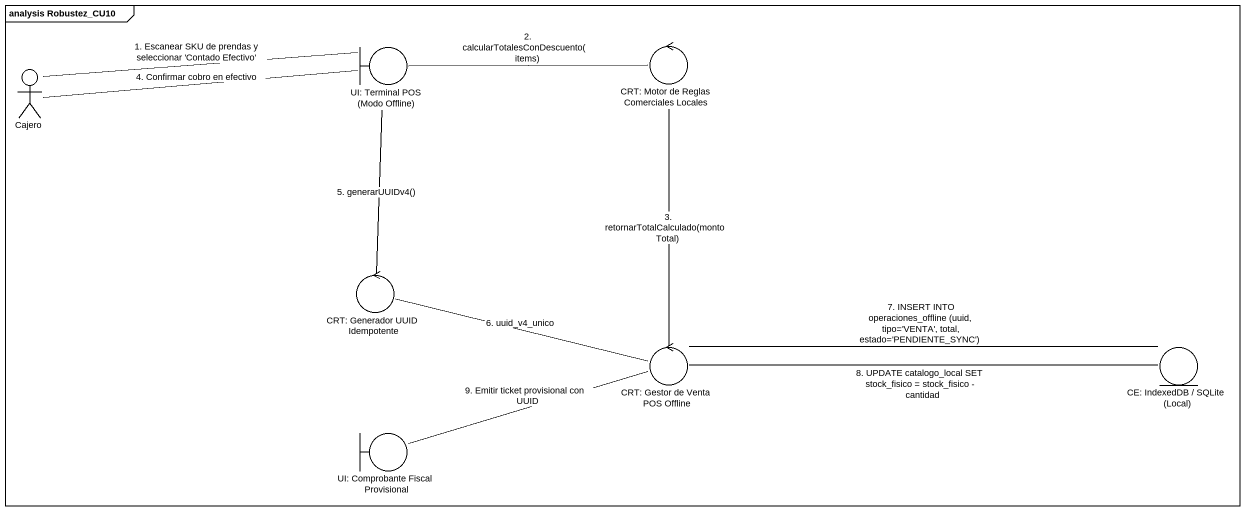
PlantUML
@startuml
mainframe analysis Robustez_CU10
boundary "UI: Terminal POS (Modo Offline)" as UI_Terminal_POS_Modo_Offline
control "CRT: Motor de Reglas Comerciales Locales" as CRT_Motor_de_Reglas
actor Cajero
control "CRT: Generador UUID Idempotente" as CRT_Generador_UUID
control "CRT: Gestor de Venta POS Offline" as CRT_Gestor_de_Venta_POS
entity "CE: IndexedDB / SQLite (Local)" as CE_IndexedDB_SQLite_Local
boundary "UI: Comprobante Fiscal Provisional" as UI_Comprobante_Fiscal
UI_Terminal_POS_Modo_Offline -right- CRT_Motor_de_Reglas : 2. calcularTotalesConDescuento(items)
UI_Terminal_POS_Modo_Offline -- CRT_Generador_UUID : 5. generarUUIDv4()
CRT_Motor_de_Reglas -- CRT_Gestor_de_Venta_POS : 3. retornarTotalCalculado(montoTotal)
Cajero -right- UI_Terminal_POS_Modo_Offline : 1. Escanear SKU de prendas y seleccionar 'Contado Efectivo'
Cajero -right- UI_Terminal_POS_Modo_Offline : 4. Confirmar cobro en efectivo
CRT_Generador_UUID -right- CRT_Gestor_de_Venta_POS : 6. uuid_v4_unico
CRT_Gestor_de_Venta_POS -right- CE_IndexedDB_SQLite_Local : 7. INSERT INTO operaciones_offline (uuid, tipo='VENTA', total, estado='PENDIENTE_SYNC')
CRT_Gestor_de_Venta_POS -right- CE_IndexedDB_SQLite_Local : 8. UPDATE catalogo_local SET stock_fisico = stock_fisico - cantidad
CRT_Gestor_de_Venta_POS -left- UI_Comprobante_Fiscal : 9. Emitir ticket provisional con UUID
@enduml
